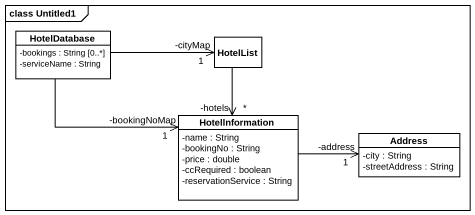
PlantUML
@startuml
mainframe class Untitled1
hide circle
hide empty members
skinparam classAttributeIconSize 0
class HotelDatabase {
  -bookings : String [0..*]
  -serviceName : String
}
class HotelList
class Hotellnformation {
  -name : String
  -bookingNo : String
  -price : double
  -ccRequired : boolean
  -reservationService : String
}
class Address {
  -city : String
  -streetAddress : String
}
HotelDatabase -right-> "1\n-cityMap" HotelList
HotelDatabase -right-> "1\n-bookingNoMap" Hotellnformation
HotelList --> "*\n-hotels" Hotellnformation
Hotellnformation -right-> "1\n-address" Address
@enduml
